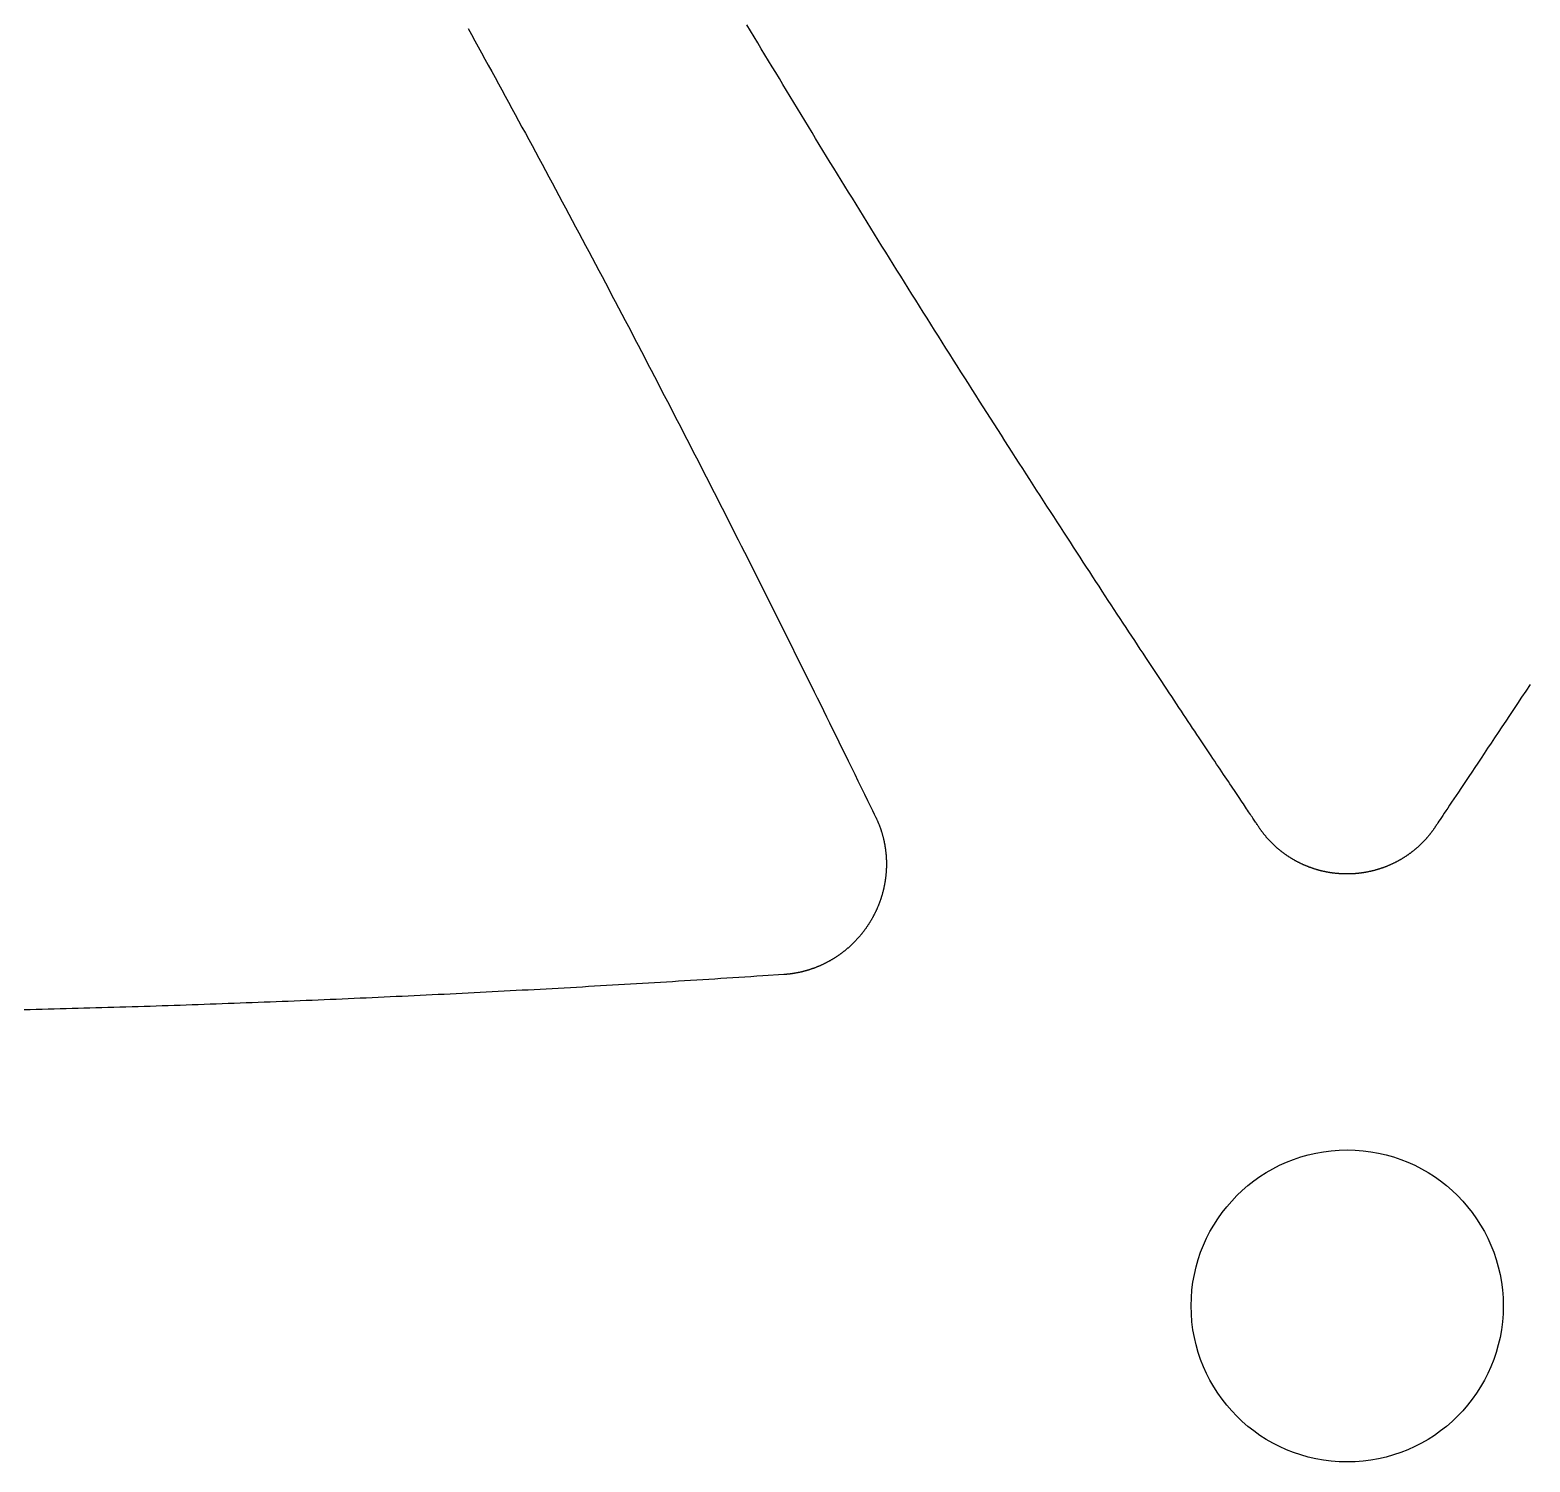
# Model space of a CAD drawing. Extents: x -3 to 136, y 0 to 121.
# Drawn here: x 70.67 to 85.09, y 30.37 to 44.13 of the extents above; entities that cross this region are included whole.
import ezdxf

# ---------------------------------------------------------------- set-up
doc = ezdxf.new("R2010")
doc.units = 0
doc.layers.get('0').update_dxf_attribs({"linetype": 'CONTINUOUS'})

msp = doc.modelspace()

# ---------------------------------------------------------------- linework, layer by layer
for points in [[(74.8808, 44.1474, 0), (74.9134, 44.0885, 0), (74.9459, 44.0295, 0), (74.9784, 43.9704, 0), (75.0109, 43.9114, 0), (75.0434, 43.8523, 0), (75.0759, 43.7931, 0), (75.1083, 43.7339, 0), (75.1408, 43.6747, 0), (75.1732, 43.6155, 0), (75.2056, 43.5562, 0), (75.238, 43.4969, 0), (75.2704, 43.4375, 0), (75.3027, 43.3781, 0), (75.3351, 43.3186, 0), (75.3674, 43.2591, 0), (75.3997, 43.1996, 0), (75.432, 43.1401, 0), (75.4643, 43.0804, 0), (75.4966, 43.0208, 0), (75.5289, 42.9611, 0), (75.5611, 42.9014, 0), (75.5934, 42.8416, 0), (75.6256, 42.7818, 0), (75.6578, 42.7219, 0), (75.69, 42.662, 0), (75.7222, 42.602, 0), (75.7544, 42.542, 0), (75.7866, 42.482, 0), (75.8187, 42.4219, 0), (75.8509, 42.3619, 0), (75.8829, 42.3018, 0), (75.915, 42.2418, 0), (75.947, 42.1817, 0), (75.9789, 42.1217, 0), (76.0108, 42.0616, 0), (76.0427, 42.0016, 0), (76.0746, 41.9416, 0), (76.1064, 41.8816, 0), (76.1382, 41.8215, 0), (76.1699, 41.7615, 0), (76.2016, 41.7015, 0), (76.2333, 41.6415, 0), (76.2649, 41.5815, 0), (76.2965, 41.5214, 0), (76.3281, 41.4614, 0), (76.3597, 41.4014, 0), (76.3912, 41.3413, 0), (76.4226, 41.2813, 0), (76.4541, 41.2213, 0), (76.4855, 41.1612, 0), (76.5169, 41.1012, 0), (76.5483, 41.0411, 0), (76.5796, 40.9811, 0), (76.6109, 40.921, 0), (76.6421, 40.8609, 0), (76.6734, 40.8008, 0), (76.7046, 40.7407, 0), (76.7358, 40.6806, 0), (76.767, 40.6205, 0), (76.7981, 40.5603, 0), (76.8292, 40.5002, 0), (76.8603, 40.44, 0), (76.8913, 40.3798, 0), (76.9224, 40.3196, 0), (76.9534, 40.2594, 0), (76.9844, 40.1992, 0), (77.0153, 40.139, 0), (77.0463, 40.0787, 0), (77.0772, 40.0184, 0), (77.1081, 39.9581, 0), (77.139, 39.8978, 0), (77.1698, 39.8375, 0), (77.2007, 39.7771, 0), (77.2315, 39.7168, 0), (77.2623, 39.6564, 0), (77.293, 39.5959, 0), (77.3238, 39.5355, 0), (77.3545, 39.475, 0), (77.3853, 39.4145, 0), (77.416, 39.354, 0), (77.4466, 39.2935, 0), (77.4773, 39.2329, 0), (77.508, 39.1723, 0), (77.5386, 39.1117, 0), (77.5692, 39.051, 0), (77.5998, 38.9903, 0), (77.6304, 38.9296, 0), (77.661, 38.8689, 0), (77.6916, 38.8081, 0), (77.7221, 38.7473, 0), (77.7527, 38.6864, 0), (77.7832, 38.6256, 0), (77.8137, 38.5647, 0), (77.8442, 38.5037, 0), (77.8747, 38.4427, 0), (77.9052, 38.3817, 0), (77.9356, 38.3207, 0), (77.9661, 38.2596, 0), (77.9966, 38.1984, 0), (78.027, 38.1373, 0), (78.0574, 38.0761, 0), (78.0879, 38.0148, 0), (78.1183, 37.9536, 0), (78.1485, 37.8927, 0), (78.1785, 37.8321, 0), (78.2084, 37.7717, 0), (78.2381, 37.7116, 0), (78.2678, 37.6516, 0), (78.2974, 37.5917, 0), (78.327, 37.5317, 0), (78.3566, 37.4717, 0), (78.3862, 37.4115, 0), (78.4159, 37.3511, 0), (78.4458, 37.2904, 0), (78.4757, 37.2294, 0), (78.5059, 37.1679, 0), (78.5363, 37.1059, 0), (78.567, 37.0434, 0), (78.5979, 36.9802, 0), (78.6291, 36.9163, 0), (78.6607, 36.8517, 0), (78.6927, 36.7863, 0), (78.7221, 36.7261, 0), (78.7473, 36.6744, 0), (78.7685, 36.631, 0), (78.7855, 36.596, 0), (78.7986, 36.5693, 0)], [(82.4766, 36.4797, 0), (82.4734, 36.4848, 0), (82.4697, 36.4904, 0), (82.4656, 36.4967, 0), (82.4611, 36.5035, 0), (82.4561, 36.511, 0), (82.4508, 36.5191, 0), (82.445, 36.5278, 0), (82.4389, 36.537, 0), (82.4323, 36.5469, 0), (82.4253, 36.5574, 0), (82.418, 36.5684, 0), (82.4102, 36.58, 0), (82.402, 36.5923, 0), (82.3935, 36.605, 0), (82.3845, 36.6184, 0), (82.3752, 36.6323, 0), (82.3655, 36.6468, 0), (82.3554, 36.6619, 0), (82.3449, 36.6775, 0), (82.3341, 36.6937, 0), (82.3229, 36.7105, 0), (82.3113, 36.7278, 0), (82.2993, 36.7456, 0), (82.287, 36.764, 0), (82.2743, 36.7829, 0), (82.2613, 36.8024, 0), (82.2479, 36.8224, 0), (82.2341, 36.8429, 0), (82.22, 36.8639, 0), (82.2056, 36.8855, 0), (82.1908, 36.9076, 0), (82.1756, 36.9302, 0), (82.1601, 36.9534, 0), (82.1443, 36.977, 0), (82.1281, 37.0012, 0), (82.1116, 37.0259, 0), (82.0948, 37.051, 0), (82.0776, 37.0767, 0), (82.0601, 37.1028, 0), (82.0423, 37.1295, 0), (82.0242, 37.1566, 0), (82.0057, 37.1843, 0), (81.9869, 37.2124, 0), (81.9678, 37.241, 0), (81.9484, 37.27, 0), (81.9287, 37.2996, 0), (81.9087, 37.3296, 0), (81.8884, 37.36, 0), (81.8678, 37.391, 0), (81.8469, 37.4224, 0), (81.8257, 37.4542, 0), (81.8042, 37.4865, 0), (81.7824, 37.5193, 0), (81.7603, 37.5524, 0), (81.738, 37.5861, 0), (81.7153, 37.6202, 0), (81.6924, 37.6547, 0), (81.6692, 37.6896, 0), (81.6457, 37.725, 0), (81.622, 37.7608, 0), (81.5979, 37.797, 0), (81.5737, 37.8337, 0), (81.5491, 37.8708, 0), (81.5243, 37.9082, 0), (81.4992, 37.9461, 0), (81.4739, 37.9844, 0), (81.4483, 38.0231, 0), (81.4225, 38.0622, 0), (81.3964, 38.1017, 0), (81.3701, 38.1416, 0), (81.3435, 38.1819, 0), (81.3167, 38.2226, 0), (81.2897, 38.2636, 0), (81.2624, 38.305, 0), (81.2349, 38.3469, 0), (81.2071, 38.389, 0), (81.1791, 38.4316, 0), (81.1509, 38.4745, 0), (81.1225, 38.5178, 0), (81.0939, 38.5615, 0), (81.065, 38.6055, 0), (81.0359, 38.6498, 0), (81.0067, 38.6945, 0), (80.9772, 38.7396, 0), (80.9475, 38.785, 0), (80.9176, 38.8307, 0), (80.8874, 38.8768, 0), (80.8571, 38.9232, 0), (80.8266, 38.97, 0), (80.7959, 39.0171, 0), (80.765, 39.0645, 0), (80.734, 39.1122, 0), (80.7027, 39.1602, 0), (80.6712, 39.2086, 0), (80.6396, 39.2573, 0), (80.6078, 39.3062, 0), (80.5758, 39.3555, 0), (80.5437, 39.4051, 0), (80.5113, 39.455, 0), (80.4788, 39.5052, 0), (80.4462, 39.5556, 0), (80.4134, 39.6064, 0), (80.3804, 39.6574, 0), (80.3472, 39.7088, 0), (80.3139, 39.7604, 0), (80.2805, 39.8123, 0), (80.2469, 39.8644, 0), (80.2131, 39.9168, 0), (80.1792, 39.9695, 0), (80.1452, 40.0225, 0), (80.111, 40.0757, 0), (80.0767, 40.1292, 0), (80.0423, 40.1829, 0), (80.0077, 40.2369, 0), (79.973, 40.2911, 0), (79.9382, 40.3455, 0), (79.9032, 40.4002, 0), (79.8681, 40.4552, 0), (79.8329, 40.5103, 0), (79.7976, 40.5657, 0), (79.7622, 40.6213, 0), (79.7266, 40.6772, 0), (79.691, 40.7333, 0), (79.6553, 40.7895, 0), (79.6194, 40.846, 0), (79.5834, 40.9028, 0), (79.5474, 40.9597, 0), (79.5112, 41.0168, 0), (79.475, 41.0741, 0), (79.4387, 41.1316, 0), (79.4023, 41.1893, 0), (79.3658, 41.2471, 0), (79.3294, 41.3049, 0), (79.2931, 41.3626, 0), (79.2568, 41.4204, 0), (79.2206, 41.4781, 0), (79.1843, 41.5358, 0), (79.1482, 41.5935, 0), (79.1121, 41.6512, 0), (79.076, 41.7088, 0), (79.04, 41.7665, 0), (79.004, 41.8241, 0), (78.968, 41.8817, 0), (78.9321, 41.9394, 0), (78.8963, 41.997, 0), (78.8604, 42.0546, 0), (78.8247, 42.1122, 0), (78.7889, 42.1697, 0), (78.7532, 42.2273, 0), (78.7176, 42.2849, 0), (78.682, 42.3424, 0), (78.6464, 42.4, 0), (78.6109, 42.4575, 0), (78.5754, 42.515, 0), (78.5399, 42.5726, 0), (78.5045, 42.6301, 0), (78.4691, 42.6876, 0), (78.4338, 42.7451, 0), (78.3985, 42.8026, 0), (78.3633, 42.8601, 0), (78.328, 42.9176, 0), (78.2929, 42.9751, 0), (78.2577, 43.0326, 0), (78.2226, 43.09, 0), (78.1876, 43.1475, 0), (78.1525, 43.205, 0), (78.1176, 43.2625, 0), (78.0826, 43.3199, 0), (78.0477, 43.3774, 0), (78.0128, 43.4349, 0), (77.978, 43.4924, 0), (77.9432, 43.5498, 0), (77.9084, 43.6073, 0), (77.8737, 43.6648, 0), (77.839, 43.7223, 0), (77.8043, 43.7797, 0), (77.7697, 43.8372, 0), (77.7351, 43.8947, 0), (77.7005, 43.9522, 0), (77.666, 44.0097, 0), (77.6315, 44.0672, 0), (77.5971, 44.1247, 0), (77.5626, 44.1822, 0)], [(85.0899, 37.8396, 0), (85.0493, 37.7784, 0), (85.0094, 37.7182, 0), (84.9701, 37.6591, 0), (84.9315, 37.601, 0), (84.8937, 37.5441, 0), (84.8566, 37.4883, 0), (84.8202, 37.4337, 0), (84.7846, 37.3803, 0), (84.7498, 37.328, 0), (84.7158, 37.2771, 0), (84.6826, 37.2274, 0), (84.6503, 37.179, 0), (84.6189, 37.1319, 0), (84.5883, 37.0862, 0), (84.5587, 37.0419, 0), (84.53, 36.999, 0), (84.5023, 36.9575, 0), (84.4755, 36.9175, 0), (84.4497, 36.879, 0), (84.425, 36.842, 0), (84.4013, 36.8065, 0), (84.3786, 36.7727, 0), (84.357, 36.7404, 0), (84.3365, 36.7098, 0), (84.3172, 36.6808, 0), (84.2989, 36.6536, 0), (84.2818, 36.628, 0), (84.2659, 36.6042, 0), (84.2512, 36.5821, 0), (84.2377, 36.5619, 0), (84.2255, 36.5435, 0), (84.2145, 36.5269, 0), (84.2048, 36.5122, 0), (84.1963, 36.4995, 0), (84.1892, 36.4886, 0), (84.1835, 36.4797, 0)], [(78.7986, 36.5693, 0), (78.8007, 36.5651, 0), (78.8027, 36.5609, 0), (78.8046, 36.5568, 0), (78.8066, 36.5526, 0), (78.8086, 36.5484, 0), (78.8105, 36.5442, 0), (78.8124, 36.54, 0), (78.8143, 36.5358, 0), (78.8161, 36.5315, 0), (78.818, 36.5273, 0), (78.8198, 36.5231, 0), (78.8216, 36.5188, 0), (78.8234, 36.5145, 0), (78.8252, 36.5103, 0), (78.8269, 36.506, 0), (78.8287, 36.5017, 0), (78.8304, 36.4974, 0), (78.8321, 36.4931, 0), (78.8338, 36.4888, 0), (78.8354, 36.4845, 0), (78.837, 36.4802, 0), (78.8387, 36.4759, 0), (78.8403, 36.4715, 0), (78.8418, 36.4672, 0), (78.8434, 36.4628, 0), (78.8449, 36.4585, 0), (78.8464, 36.4541, 0), (78.8479, 36.4497, 0), (78.8494, 36.4454, 0), (78.8509, 36.441, 0), (78.8523, 36.4366, 0), (78.8537, 36.4322, 0), (78.8551, 36.4278, 0), (78.8565, 36.4234, 0), (78.8579, 36.4189, 0), (78.8592, 36.4145, 0), (78.8605, 36.4101, 0), (78.8618, 36.4057, 0), (78.8631, 36.4012, 0), (78.8644, 36.3968, 0), (78.8656, 36.3923, 0), (78.8668, 36.3879, 0), (78.868, 36.3834, 0), (78.8692, 36.3789, 0), (78.8704, 36.3744, 0), (78.8715, 36.37, 0), (78.8726, 36.3655, 0), (78.8737, 36.361, 0), (78.8748, 36.3565, 0), (78.8759, 36.352, 0), (78.8769, 36.3475, 0), (78.8779, 36.343, 0), (78.8789, 36.3385, 0), (78.8799, 36.3339, 0), (78.8808, 36.3294, 0), (78.8818, 36.3249, 0), (78.8827, 36.3204, 0), (78.8836, 36.3158, 0), (78.8845, 36.3113, 0), (78.8853, 36.3067, 0), (78.8862, 36.3022, 0), (78.887, 36.2976, 0), (78.8878, 36.2931, 0), (78.8886, 36.2885, 0), (78.8893, 36.284, 0), (78.89, 36.2794, 0), (78.8908, 36.2749, 0), (78.8915, 36.2703, 0), (78.8921, 36.2657, 0), (78.8928, 36.2611, 0), (78.8934, 36.2566, 0), (78.894, 36.252, 0), (78.8946, 36.2474, 0), (78.8952, 36.2428, 0), (78.8957, 36.2382, 0), (78.8963, 36.2336, 0), (78.8968, 36.229, 0), (78.8973, 36.2245, 0), (78.8978, 36.2199, 0), (78.8982, 36.2153, 0), (78.8986, 36.2107, 0), (78.899, 36.206, 0), (78.8994, 36.2014, 0), (78.8998, 36.1968, 0), (78.9002, 36.1922, 0), (78.9005, 36.1876, 0), (78.9008, 36.183, 0), (78.9011, 36.1784, 0), (78.9014, 36.1738, 0), (78.9016, 36.1691, 0), (78.9018, 36.1645, 0), (78.902, 36.1599, 0), (78.9022, 36.1553, 0), (78.9024, 36.1507, 0), (78.9025, 36.146, 0), (78.9027, 36.1414, 0), (78.9028, 36.1368, 0), (78.9028, 36.1322, 0), (78.9029, 36.1276, 0), (78.903, 36.1229, 0), (78.903, 36.1183, 0), (78.903, 36.1137, 0), (78.903, 36.1091, 0), (78.9029, 36.1045, 0), (78.9029, 36.0999, 0), (78.9028, 36.0952, 0), (78.9027, 36.0906, 0), (78.9026, 36.086, 0), (78.9024, 36.0814, 0), (78.9023, 36.0768, 0), (78.9021, 36.0722, 0), (78.9019, 36.0676, 0), (78.9017, 36.063, 0), (78.9015, 36.0584, 0), (78.9012, 36.0538, 0), (78.9009, 36.0492, 0), (78.9006, 36.0446, 0), (78.9003, 36.04, 0), (78.9, 36.0354, 0), (78.8996, 36.0308, 0), (78.8992, 36.0262, 0), (78.8988, 36.0216, 0), (78.8984, 36.017, 0), (78.898, 36.0124, 0), (78.8975, 36.0078, 0), (78.897, 36.0032, 0), (78.8965, 35.9987, 0), (78.896, 35.9941, 0), (78.8955, 35.9895, 0), (78.8949, 35.9849, 0), (78.8944, 35.9804, 0), (78.8938, 35.9758, 0), (78.8931, 35.9712, 0), (78.8925, 35.9667, 0), (78.8918, 35.9621, 0), (78.8912, 35.9575, 0), (78.8905, 35.953, 0), (78.8898, 35.9484, 0), (78.889, 35.9439, 0), (78.8883, 35.9393, 0), (78.8875, 35.9348, 0), (78.8867, 35.9303, 0), (78.8859, 35.9257, 0), (78.8851, 35.9212, 0), (78.8842, 35.9167, 0), (78.8833, 35.9121, 0), (78.8824, 35.9076, 0), (78.8815, 35.9031, 0), (78.8806, 35.8986, 0), (78.8796, 35.8941, 0), (78.8787, 35.8896, 0), (78.8777, 35.8851, 0), (78.8767, 35.8806, 0), (78.8756, 35.8761, 0), (78.8746, 35.8716, 0), (78.8735, 35.8671, 0), (78.8724, 35.8626, 0), (78.8713, 35.8581, 0), (78.8702, 35.8536, 0), (78.869, 35.8492, 0), (78.8679, 35.8447, 0), (78.8667, 35.8403, 0), (78.8655, 35.8358, 0), (78.8643, 35.8313, 0), (78.863, 35.8269, 0), (78.8618, 35.8225, 0), (78.8605, 35.818, 0), (78.8592, 35.8136, 0), (78.8579, 35.8092, 0), (78.8565, 35.8047, 0), (78.8552, 35.8003, 0), (78.8538, 35.7959, 0), (78.8524, 35.7915, 0), (78.851, 35.7871, 0), (78.8495, 35.7827, 0), (78.8481, 35.7783, 0), (78.8466, 35.7739, 0), (78.8451, 35.7696, 0), (78.8436, 35.7652, 0), (78.8421, 35.7608, 0), (78.8405, 35.7565, 0), (78.8389, 35.7521, 0), (78.8374, 35.7478, 0), (78.8357, 35.7434, 0), (78.8341, 35.7391, 0), (78.8325, 35.7348, 0), (78.8308, 35.7305, 0), (78.8291, 35.7262, 0), (78.8274, 35.7219, 0), (78.8257, 35.7176, 0), (78.824, 35.7133, 0), (78.8222, 35.709, 0), (78.8205, 35.7048, 0), (78.8187, 35.7005, 0), (78.8169, 35.6962, 0), (78.815, 35.692, 0), (78.8132, 35.6878, 0), (78.8113, 35.6835, 0), (78.8094, 35.6793, 0), (78.8076, 35.6751, 0), (78.8056, 35.6709, 0), (78.8037, 35.6667, 0), (78.8018, 35.6626, 0), (78.7998, 35.6584, 0), (78.7978, 35.6542, 0), (78.7958, 35.6501, 0), (78.7938, 35.6459, 0), (78.7917, 35.6418, 0), (78.7897, 35.6377, 0), (78.7876, 35.6335, 0), (78.7855, 35.6294, 0), (78.7834, 35.6253, 0), (78.7813, 35.6212, 0), (78.7791, 35.6172, 0), (78.777, 35.6131, 0), (78.7748, 35.609, 0), (78.7726, 35.605, 0), (78.7704, 35.6009, 0), (78.7681, 35.5969, 0), (78.7659, 35.5929, 0), (78.7636, 35.5888, 0), (78.7613, 35.5848, 0), (78.759, 35.5808, 0), (78.7567, 35.5769, 0), (78.7544, 35.5729, 0), (78.752, 35.5689, 0), (78.7497, 35.565, 0), (78.7473, 35.561, 0), (78.7449, 35.5571, 0), (78.7425, 35.5532, 0), (78.74, 35.5493, 0), (78.7376, 35.5454, 0), (78.7351, 35.5415, 0), (78.7326, 35.5376, 0), (78.7301, 35.5337, 0), (78.7276, 35.5298, 0), (78.7251, 35.526, 0), (78.7225, 35.5222, 0), (78.7199, 35.5183, 0), (78.7173, 35.5145, 0), (78.7147, 35.5107, 0), (78.7121, 35.5069, 0), (78.7095, 35.5031, 0), (78.7068, 35.4994, 0), (78.7042, 35.4956, 0), (78.7015, 35.4918, 0), (78.6988, 35.4881, 0), (78.6961, 35.4844, 0), (78.6933, 35.4807, 0), (78.6906, 35.4769, 0), (78.6878, 35.4733, 0), (78.685, 35.4696, 0), (78.6822, 35.4659, 0), (78.6794, 35.4622, 0), (78.6766, 35.4586, 0), (78.6737, 35.455, 0), (78.6709, 35.4513, 0), (78.668, 35.4477, 0), (78.6651, 35.4441, 0), (78.6622, 35.4405, 0), (78.6593, 35.437, 0), (78.6563, 35.4334, 0), (78.6534, 35.4298, 0), (78.6504, 35.4263, 0), (78.6474, 35.4228, 0), (78.6444, 35.4193, 0), (78.6414, 35.4158, 0), (78.6384, 35.4123, 0), (78.6353, 35.4088, 0), (78.6322, 35.4053, 0), (78.6292, 35.4019, 0), (78.6261, 35.3984, 0), (78.6229, 35.395, 0), (78.6198, 35.3916, 0), (78.6167, 35.3882, 0), (78.6135, 35.3848, 0), (78.6104, 35.3815, 0), (78.6072, 35.3781, 0), (78.604, 35.3748, 0), (78.6008, 35.3714, 0), (78.5975, 35.3681, 0), (78.5943, 35.3648, 0), (78.5911, 35.3615, 0), (78.5878, 35.3583, 0), (78.5845, 35.355, 0), (78.5812, 35.3518, 0), (78.5779, 35.3486, 0), (78.5746, 35.3454, 0), (78.5713, 35.3422, 0), (78.5679, 35.339, 0), (78.5646, 35.3358, 0), (78.5612, 35.3327, 0), (78.5578, 35.3295, 0), (78.5544, 35.3264, 0), (78.551, 35.3233, 0), (78.5476, 35.3202, 0), (78.5441, 35.3171, 0), (78.5407, 35.3141, 0), (78.5372, 35.311, 0), (78.5337, 35.308, 0), (78.5303, 35.305, 0), (78.5268, 35.302, 0), (78.5232, 35.299, 0), (78.5197, 35.296, 0), (78.5162, 35.2931, 0), (78.5126, 35.2902, 0), (78.5091, 35.2872, 0), (78.5055, 35.2843, 0), (78.5019, 35.2814, 0), (78.4983, 35.2786, 0), (78.4947, 35.2757, 0), (78.491, 35.2729, 0), (78.4874, 35.27, 0), (78.4838, 35.2672, 0), (78.4801, 35.2644, 0), (78.4764, 35.2616, 0), (78.4727, 35.2589, 0), (78.469, 35.2561, 0), (78.4653, 35.2534, 0), (78.4616, 35.2507, 0), (78.4579, 35.248, 0), (78.4541, 35.2453, 0), (78.4504, 35.2426, 0), (78.4466, 35.24, 0), (78.4428, 35.2373, 0), (78.439, 35.2347, 0), (78.4352, 35.2321, 0), (78.4314, 35.2295, 0), (78.4276, 35.227, 0), (78.4237, 35.2244, 0), (78.4199, 35.2219, 0), (78.416, 35.2194, 0), (78.4121, 35.2169, 0), (78.4083, 35.2144, 0), (78.4044, 35.2119, 0), (78.4005, 35.2094, 0), (78.3965, 35.207, 0), (78.3926, 35.2046, 0), (78.3887, 35.2022, 0), (78.3847, 35.1998, 0), (78.3808, 35.1974, 0), (78.3768, 35.1951, 0), (78.3728, 35.1928, 0), (78.3688, 35.1904, 0), (78.3648, 35.1881, 0), (78.3608, 35.1859, 0), (78.3568, 35.1836, 0), (78.3528, 35.1813, 0), (78.3487, 35.1791, 0), (78.3447, 35.1769, 0), (78.3406, 35.1747, 0), (78.3365, 35.1725, 0), (78.3324, 35.1704, 0), (78.3284, 35.1682, 0), (78.3243, 35.1661, 0), (78.3201, 35.164, 0), (78.316, 35.1619, 0), (78.3119, 35.1598, 0), (78.3077, 35.1578, 0), (78.3036, 35.1557, 0), (78.2994, 35.1537, 0), (78.2953, 35.1517, 0), (78.2911, 35.1497, 0), (78.2869, 35.1478, 0), (78.2827, 35.1458, 0), (78.2785, 35.1439, 0), (78.2743, 35.142, 0), (78.2701, 35.1401, 0), (78.2658, 35.1382, 0), (78.2616, 35.1364, 0), (78.2574, 35.1346, 0), (78.2531, 35.1328, 0), (78.2489, 35.131, 0), (78.2446, 35.1292, 0), (78.2403, 35.1274, 0), (78.2361, 35.1257, 0), (78.2318, 35.124, 0), (78.2275, 35.1223, 0), (78.2232, 35.1206, 0), (78.2189, 35.1189, 0), (78.2146, 35.1173, 0), (78.2102, 35.1157, 0), (78.2059, 35.1141, 0), (78.2016, 35.1125, 0), (78.1973, 35.1109, 0), (78.1929, 35.1094, 0), (78.1886, 35.1079, 0), (78.1842, 35.1064, 0), (78.1798, 35.1049, 0), (78.1755, 35.1034, 0), (78.1711, 35.102, 0), (78.1667, 35.1005, 0), (78.1623, 35.0991, 0), (78.1579, 35.0978, 0), (78.1535, 35.0964, 0), (78.1491, 35.095, 0), (78.1447, 35.0937, 0), (78.1403, 35.0924, 0), (78.1359, 35.0911, 0), (78.1315, 35.0898, 0), (78.127, 35.0886, 0), (78.1226, 35.0874, 0), (78.1181, 35.0861, 0), (78.1137, 35.085, 0), (78.1092, 35.0838, 0), (78.1048, 35.0826, 0), (78.1003, 35.0815, 0), (78.0959, 35.0804, 0), (78.0914, 35.0793, 0), (78.0869, 35.0782, 0), (78.0824, 35.0772, 0), (78.0779, 35.0761, 0), (78.0734, 35.0751, 0), (78.0689, 35.0741, 0), (78.0644, 35.0732, 0), (78.0599, 35.0722, 0), (78.0554, 35.0713, 0), (78.0509, 35.0704, 0), (78.0464, 35.0695, 0), (78.0419, 35.0686, 0), (78.0373, 35.0678, 0), (78.0328, 35.0669, 0), (78.0283, 35.0661, 0), (78.0237, 35.0653, 0), (78.0192, 35.0646, 0), (78.0146, 35.0638, 0), (78.0101, 35.0631, 0), (78.0055, 35.0624, 0), (78.001, 35.0617, 0), (77.9964, 35.061, 0), (77.9918, 35.0604, 0), (77.9873, 35.0598, 0), (77.9827, 35.0591, 0), (77.9781, 35.0586, 0), (77.9735, 35.058, 0), (77.969, 35.0575, 0), (77.9644, 35.0569, 0), (77.9598, 35.0564, 0), (77.9552, 35.0559, 0), (77.9506, 35.0555, 0), (77.946, 35.055, 0), (77.9414, 35.0546, 0), (77.9368, 35.0542, 0), (77.9322, 35.0538, 0), (77.9276, 35.0535, 0), (77.923, 35.0532, 0), (77.9184, 35.0528, 0)], [(84.1835, 36.4797, 0), (84.181, 36.4759, 0), (84.1785, 36.4721, 0), (84.176, 36.4684, 0), (84.1735, 36.4646, 0), (84.171, 36.4608, 0), (84.1684, 36.4571, 0), (84.1658, 36.4534, 0), (84.1632, 36.4497, 0), (84.1606, 36.446, 0), (84.158, 36.4423, 0), (84.1554, 36.4386, 0), (84.1527, 36.4349, 0), (84.1501, 36.4313, 0), (84.1474, 36.4276, 0), (84.1447, 36.424, 0), (84.1419, 36.4204, 0), (84.1392, 36.4168, 0), (84.1364, 36.4132, 0), (84.1337, 36.4096, 0), (84.1309, 36.406, 0), (84.1281, 36.4025, 0), (84.1253, 36.3989, 0), (84.1224, 36.3954, 0), (84.1196, 36.3919, 0), (84.1167, 36.3884, 0), (84.1138, 36.3849, 0), (84.1109, 36.3814, 0), (84.108, 36.3779, 0), (84.1051, 36.3745, 0), (84.1021, 36.3711, 0), (84.0992, 36.3676, 0), (84.0962, 36.3642, 0), (84.0932, 36.3608, 0), (84.0902, 36.3574, 0), (84.0872, 36.3541, 0), (84.0841, 36.3507, 0), (84.0811, 36.3474, 0), (84.078, 36.344, 0), (84.0749, 36.3407, 0), (84.0718, 36.3374, 0), (84.0687, 36.3341, 0), (84.0656, 36.3309, 0), (84.0624, 36.3276, 0), (84.0593, 36.3244, 0), (84.0561, 36.3211, 0), (84.0529, 36.3179, 0), (84.0497, 36.3147, 0), (84.0465, 36.3115, 0), (84.0432, 36.3084, 0), (84.04, 36.3052, 0), (84.0367, 36.302, 0), (84.0334, 36.2989, 0), (84.0301, 36.2958, 0), (84.0268, 36.2927, 0), (84.0235, 36.2896, 0), (84.0202, 36.2866, 0), (84.0168, 36.2835, 0), (84.0135, 36.2805, 0), (84.0101, 36.2774, 0), (84.0067, 36.2744, 0), (84.0033, 36.2714, 0), (83.9999, 36.2685, 0), (83.9965, 36.2655, 0), (83.993, 36.2626, 0), (83.9896, 36.2596, 0), (83.9861, 36.2567, 0), (83.9826, 36.2538, 0), (83.9791, 36.2509, 0), (83.9756, 36.2481, 0), (83.9721, 36.2452, 0), (83.9686, 36.2424, 0), (83.965, 36.2396, 0), (83.9615, 36.2368, 0), (83.9579, 36.234, 0), (83.9543, 36.2312, 0), (83.9507, 36.2285, 0), (83.9471, 36.2257, 0), (83.9435, 36.223, 0), (83.9399, 36.2203, 0), (83.9363, 36.2176, 0), (83.9326, 36.2149, 0), (83.9289, 36.2123, 0), (83.9253, 36.2096, 0), (83.9216, 36.207, 0), (83.9179, 36.2044, 0), (83.9141, 36.2018, 0), (83.9104, 36.1992, 0), (83.9067, 36.1967, 0), (83.9029, 36.1941, 0), (83.8992, 36.1916, 0), (83.8954, 36.1891, 0), (83.8916, 36.1866, 0), (83.8878, 36.1841, 0), (83.884, 36.1817, 0), (83.8802, 36.1792, 0), (83.8764, 36.1768, 0), (83.8725, 36.1744, 0), (83.8687, 36.172, 0), (83.8648, 36.1696, 0), (83.8609, 36.1673, 0), (83.8571, 36.1649, 0), (83.8532, 36.1626, 0), (83.8493, 36.1603, 0), (83.8453, 36.158, 0), (83.8414, 36.1558, 0), (83.8375, 36.1535, 0), (83.8336, 36.1513, 0), (83.8296, 36.1491, 0), (83.8257, 36.1469, 0), (83.8217, 36.1447, 0), (83.8177, 36.1426, 0), (83.8137, 36.1404, 0), (83.8097, 36.1383, 0), (83.8057, 36.1362, 0), (83.8017, 36.1341, 0), (83.7977, 36.132, 0), (83.7937, 36.13, 0), (83.7896, 36.1279, 0), (83.7856, 36.1259, 0), (83.7815, 36.1239, 0), (83.7775, 36.122, 0), (83.7734, 36.12, 0), (83.7693, 36.1181, 0), (83.7652, 36.1161, 0), (83.7611, 36.1142, 0), (83.757, 36.1123, 0), (83.7529, 36.1105, 0), (83.7488, 36.1086, 0), (83.7447, 36.1068, 0), (83.7405, 36.105, 0), (83.7364, 36.1032, 0), (83.7322, 36.1014, 0), (83.7281, 36.0996, 0), (83.7239, 36.0979, 0), (83.7197, 36.0962, 0), (83.7156, 36.0945, 0), (83.7114, 36.0928, 0), (83.7072, 36.0911, 0), (83.703, 36.0895, 0), (83.6988, 36.0879, 0), (83.6945, 36.0862, 0), (83.6903, 36.0847, 0), (83.6861, 36.0831, 0), (83.6819, 36.0815, 0), (83.6776, 36.08, 0), (83.6734, 36.0785, 0), (83.6691, 36.077, 0), (83.6648, 36.0755, 0), (83.6606, 36.074, 0), (83.6563, 36.0726, 0), (83.652, 36.0712, 0), (83.6477, 36.0698, 0), (83.6434, 36.0684, 0), (83.6391, 36.067, 0), (83.6348, 36.0657, 0), (83.6305, 36.0643, 0), (83.6261, 36.063, 0), (83.6218, 36.0617, 0), (83.6175, 36.0605, 0), (83.6131, 36.0592, 0), (83.6088, 36.058, 0), (83.6044, 36.0568, 0), (83.6001, 36.0556, 0), (83.5957, 36.0544, 0), (83.5913, 36.0532, 0), (83.587, 36.0521, 0), (83.5826, 36.051, 0), (83.5782, 36.0499, 0), (83.5738, 36.0488, 0), (83.5694, 36.0477, 0), (83.565, 36.0467, 0), (83.5606, 36.0457, 0), (83.5562, 36.0447, 0), (83.5518, 36.0437, 0), (83.5473, 36.0427, 0), (83.5429, 36.0418, 0), (83.5385, 36.0408, 0), (83.5341, 36.0399, 0), (83.5296, 36.039, 0), (83.5252, 36.0382, 0), (83.5207, 36.0373, 0), (83.5163, 36.0365, 0), (83.5118, 36.0357, 0), (83.5073, 36.0349, 0), (83.5029, 36.0341, 0), (83.4984, 36.0334, 0), (83.4939, 36.0326, 0), (83.4894, 36.0319, 0), (83.485, 36.0312, 0), (83.4805, 36.0306, 0), (83.476, 36.0299, 0), (83.4715, 36.0293, 0), (83.467, 36.0287, 0), (83.4625, 36.0281, 0), (83.458, 36.0275, 0), (83.4535, 36.027, 0), (83.4491, 36.0264, 0), (83.4446, 36.0259, 0), (83.4401, 36.0254, 0), (83.4356, 36.0249, 0), (83.4311, 36.0245, 0), (83.4266, 36.0241, 0), (83.422, 36.0236, 0), (83.4175, 36.0232, 0), (83.413, 36.0229, 0), (83.4085, 36.0225, 0), (83.404, 36.0222, 0), (83.3995, 36.0219, 0), (83.395, 36.0216, 0), (83.3905, 36.0213, 0), (83.386, 36.021, 0), (83.3815, 36.0208, 0), (83.3769, 36.0206, 0), (83.3724, 36.0204, 0), (83.3679, 36.0202, 0), (83.3634, 36.0201, 0), (83.3589, 36.0199, 0), (83.3544, 36.0198, 0), (83.3499, 36.0197, 0), (83.3453, 36.0196, 0), (83.3408, 36.0196, 0), (83.3363, 36.0195, 0), (83.3318, 36.0195, 0), (83.3273, 36.0195, 0), (83.3228, 36.0196, 0), (83.3182, 36.0196, 0), (83.3137, 36.0197, 0), (83.3092, 36.0197, 0), (83.3047, 36.0198, 0), (83.3002, 36.02, 0), (83.2957, 36.0201, 0), (83.2912, 36.0203, 0), (83.2866, 36.0204, 0), (83.2821, 36.0206, 0), (83.2776, 36.0209, 0), (83.2731, 36.0211, 0), (83.2686, 36.0214, 0), (83.2641, 36.0216, 0), (83.2596, 36.0219, 0), (83.2551, 36.0223, 0), (83.2506, 36.0226, 0), (83.2461, 36.023, 0), (83.2416, 36.0233, 0), (83.2371, 36.0237, 0), (83.2326, 36.0241, 0), (83.2281, 36.0246, 0), (83.2236, 36.025, 0), (83.2191, 36.0255, 0), (83.2146, 36.026, 0), (83.2101, 36.0265, 0), (83.2056, 36.0271, 0), (83.2011, 36.0276, 0), (83.1966, 36.0282, 0), (83.1922, 36.0288, 0), (83.1877, 36.0294, 0), (83.1832, 36.03, 0), (83.1787, 36.0307, 0), (83.1743, 36.0314, 0), (83.1698, 36.0321, 0), (83.1653, 36.0328, 0), (83.1609, 36.0335, 0), (83.1564, 36.0343, 0), (83.1519, 36.035, 0), (83.1475, 36.0358, 0), (83.143, 36.0366, 0), (83.1386, 36.0375, 0), (83.1341, 36.0383, 0), (83.1297, 36.0392, 0), (83.1252, 36.0401, 0), (83.1208, 36.041, 0), (83.1164, 36.0419, 0), (83.1119, 36.0429, 0), (83.1075, 36.0439, 0), (83.1031, 36.0448, 0), (83.0987, 36.0459, 0), (83.0942, 36.0469, 0), (83.0898, 36.0479, 0), (83.0854, 36.049, 0), (83.081, 36.0501, 0), (83.0766, 36.0512, 0), (83.0722, 36.0523, 0), (83.0679, 36.0535, 0), (83.0635, 36.0546, 0), (83.0591, 36.0558, 0), (83.0548, 36.057, 0), (83.0504, 36.0582, 0), (83.046, 36.0595, 0), (83.0417, 36.0607, 0), (83.0374, 36.062, 0), (83.033, 36.0633, 0), (83.0287, 36.0646, 0), (83.0244, 36.066, 0), (83.0201, 36.0673, 0), (83.0157, 36.0687, 0), (83.0114, 36.0701, 0), (83.0072, 36.0715, 0), (83.0029, 36.0729, 0), (82.9986, 36.0744, 0), (82.9943, 36.0758, 0), (82.99, 36.0773, 0), (82.9858, 36.0788, 0), (82.9815, 36.0803, 0), (82.9773, 36.0819, 0), (82.973, 36.0834, 0), (82.9688, 36.085, 0), (82.9646, 36.0866, 0), (82.9604, 36.0882, 0), (82.9562, 36.0899, 0), (82.9519, 36.0915, 0), (82.9478, 36.0932, 0), (82.9436, 36.0949, 0), (82.9394, 36.0966, 0), (82.9352, 36.0983, 0), (82.931, 36.1, 0), (82.9269, 36.1018, 0), (82.9227, 36.1036, 0), (82.9186, 36.1054, 0), (82.9145, 36.1072, 0), (82.9103, 36.109, 0), (82.9062, 36.1109, 0), (82.9021, 36.1128, 0), (82.898, 36.1147, 0), (82.8939, 36.1166, 0), (82.8898, 36.1185, 0), (82.8858, 36.1204, 0), (82.8817, 36.1224, 0), (82.8776, 36.1244, 0), (82.8736, 36.1264, 0), (82.8696, 36.1284, 0), (82.8655, 36.1304, 0), (82.8615, 36.1325, 0), (82.8575, 36.1346, 0), (82.8535, 36.1366, 0), (82.8495, 36.1388, 0), (82.8455, 36.1409, 0), (82.8415, 36.143, 0), (82.8376, 36.1452, 0), (82.8336, 36.1474, 0), (82.8296, 36.1495, 0), (82.8257, 36.1518, 0), (82.8218, 36.154, 0), (82.8179, 36.1562, 0), (82.8139, 36.1585, 0), (82.81, 36.1608, 0), (82.8061, 36.1631, 0), (82.8023, 36.1654, 0), (82.7984, 36.1677, 0), (82.7945, 36.1701, 0), (82.7907, 36.1725, 0), (82.7868, 36.1749, 0), (82.783, 36.1773, 0), (82.7792, 36.1797, 0), (82.7754, 36.1821, 0), (82.7716, 36.1846, 0), (82.7678, 36.1871, 0), (82.764, 36.1896, 0), (82.7602, 36.1921, 0), (82.7565, 36.1946, 0), (82.7527, 36.1971, 0), (82.749, 36.1997, 0), (82.7453, 36.2023, 0), (82.7415, 36.2049, 0), (82.7378, 36.2075, 0), (82.7342, 36.2101, 0), (82.7305, 36.2128, 0), (82.7268, 36.2154, 0), (82.7232, 36.2181, 0), (82.7195, 36.2208, 0), (82.7159, 36.2235, 0), (82.7123, 36.2262, 0), (82.7087, 36.229, 0), (82.7051, 36.2317, 0), (82.7015, 36.2345, 0), (82.6979, 36.2373, 0), (82.6944, 36.2401, 0), (82.6908, 36.2429, 0), (82.6873, 36.2457, 0), (82.6838, 36.2486, 0), (82.6803, 36.2515, 0), (82.6768, 36.2543, 0), (82.6734, 36.2572, 0), (82.6699, 36.2601, 0), (82.6665, 36.2631, 0), (82.663, 36.266, 0), (82.6596, 36.269, 0), (82.6562, 36.2719, 0), (82.6528, 36.2749, 0), (82.6494, 36.2779, 0), (82.6461, 36.2809, 0), (82.6427, 36.284, 0), (82.6394, 36.287, 0), (82.6361, 36.2901, 0), (82.6328, 36.2932, 0), (82.6295, 36.2962, 0), (82.6262, 36.2993, 0), (82.6229, 36.3025, 0), (82.6197, 36.3056, 0), (82.6165, 36.3087, 0), (82.6132, 36.3119, 0), (82.61, 36.3151, 0), (82.6068, 36.3183, 0), (82.6037, 36.3215, 0), (82.6005, 36.3247, 0), (82.5974, 36.3279, 0), (82.5942, 36.3312, 0), (82.5911, 36.3344, 0), (82.588, 36.3377, 0), (82.5849, 36.341, 0), (82.5818, 36.3443, 0), (82.5788, 36.3476, 0), (82.5757, 36.351, 0), (82.5727, 36.3543, 0), (82.5697, 36.3577, 0), (82.5667, 36.361, 0), (82.5637, 36.3644, 0), (82.5607, 36.3678, 0), (82.5578, 36.3712, 0), (82.5549, 36.3747, 0), (82.5519, 36.3781, 0), (82.549, 36.3816, 0), (82.5461, 36.385, 0), (82.5433, 36.3885, 0), (82.5404, 36.392, 0), (82.5376, 36.3955, 0), (82.5347, 36.399, 0), (82.5319, 36.4026, 0), (82.5291, 36.4061, 0), (82.5263, 36.4097, 0), (82.5236, 36.4132, 0), (82.5208, 36.4168, 0), (82.5181, 36.4204, 0), (82.5154, 36.424, 0), (82.5127, 36.4277, 0), (82.51, 36.4313, 0), (82.5073, 36.435, 0), (82.5047, 36.4386, 0), (82.5021, 36.4423, 0), (82.4994, 36.446, 0), (82.4968, 36.4497, 0), (82.4942, 36.4534, 0), (82.4917, 36.4571, 0), (82.4891, 36.4609, 0), (82.4866, 36.4646, 0), (82.4841, 36.4684, 0), (82.4816, 36.4722, 0), (82.4791, 36.4759, 0), (82.4766, 36.4797, 0)], [(77.9184, 35.0528, 0), (77.7157, 35.0395, 0), (77.6575, 35.0357, 0), (77.5995, 35.0319, 0), (77.5417, 35.0281, 0), (77.484, 35.0244, 0), (77.4262, 35.0207, 0), (77.3684, 35.017, 0), (77.3105, 35.0133, 0), (77.2525, 35.0096, 0), (77.1946, 35.0059, 0), (77.1367, 35.0023, 0), (77.0789, 34.9987, 0), (77.021, 34.995, 0), (76.9632, 34.9915, 0), (76.9053, 34.9879, 0), (76.8475, 34.9843, 0), (76.7897, 34.9808, 0), (76.7319, 34.9773, 0), (76.6741, 34.9738, 0), (76.6163, 34.9703, 0), (76.5585, 34.9668, 0), (76.5007, 34.9634, 0), (76.4429, 34.9599, 0), (76.3851, 34.9565, 0), (76.3273, 34.9531, 0), (76.2695, 34.9497, 0), (76.2116, 34.9464, 0), (76.1538, 34.943, 0), (76.0959, 34.9397, 0), (76.0381, 34.9364, 0), (75.9802, 34.9331, 0), (75.9224, 34.9298, 0), (75.8645, 34.9265, 0), (75.8067, 34.9233, 0), (75.7489, 34.9201, 0), (75.6911, 34.9169, 0), (75.6333, 34.9137, 0), (75.5755, 34.9105, 0), (75.5177, 34.9074, 0), (75.4599, 34.9043, 0), (75.4022, 34.9012, 0), (75.3444, 34.8981, 0), (75.2867, 34.895, 0), (75.2289, 34.892, 0), (75.1712, 34.8889, 0), (75.1135, 34.8859, 0), (75.0558, 34.8829, 0), (74.9981, 34.88, 0), (74.9404, 34.877, 0), (74.8827, 34.8741, 0), (74.825, 34.8712, 0), (74.7673, 34.8683, 0), (74.7096, 34.8654, 0), (74.652, 34.8625, 0), (74.5943, 34.8597, 0), (74.5366, 34.8569, 0), (74.479, 34.8541, 0), (74.4213, 34.8513, 0), (74.3637, 34.8486, 0), (74.306, 34.8458, 0), (74.2484, 34.8431, 0), (74.1907, 34.8404, 0), (74.1331, 34.8377, 0), (74.0754, 34.8351, 0), (74.0178, 34.8324, 0), (73.9601, 34.8298, 0), (73.9025, 34.8272, 0), (73.8448, 34.8246, 0), (73.7872, 34.8221, 0), (73.7295, 34.8195, 0), (73.6719, 34.817, 0), (73.6142, 34.8145, 0), (73.5566, 34.812, 0), (73.4989, 34.8096, 0), (73.4413, 34.8071, 0), (73.3836, 34.8047, 0), (73.3259, 34.8023, 0), (73.2683, 34.8, 0), (73.2106, 34.7976, 0), (73.1529, 34.7953, 0), (73.0952, 34.7929, 0), (73.0376, 34.7906, 0), (72.9799, 34.7884, 0), (72.9222, 34.7861, 0), (72.8645, 34.7839, 0), (72.8067, 34.7817, 0), (72.749, 34.7795, 0), (72.6913, 34.7773, 0), (72.6336, 34.7751, 0), (72.5758, 34.773, 0), (72.5181, 34.7709, 0), (72.4603, 34.7688, 0), (72.4025, 34.7667, 0), (72.3448, 34.7647, 0), (72.287, 34.7627, 0), (72.2292, 34.7606, 0), (72.1714, 34.7587, 0), (72.1136, 34.7567, 0), (72.0557, 34.7547, 0), (71.9979, 34.7528, 0), (71.94, 34.7509, 0), (71.8822, 34.749, 0), (71.8243, 34.7472, 0), (71.7664, 34.7453, 0), (71.7086, 34.7435, 0), (71.6508, 34.7417, 0), (71.593, 34.7399, 0), (71.5352, 34.7382, 0), (71.4775, 34.7365, 0), (71.4198, 34.7348, 0), (71.3621, 34.7331, 0), (71.3044, 34.7314, 0), (71.2468, 34.7298, 0), (71.1892, 34.7281, 0), (71.1316, 34.7265, 0), (71.074, 34.725, 0), (71.0164, 34.7234, 0), (70.9589, 34.7219, 0), (70.9013, 34.7204, 0), (70.8438, 34.7189, 0), (70.7864, 34.7174, 0), (70.7289, 34.716, 0), (70.6715, 34.7146, 0), (70.614, 34.7132, 0)]]:
    msp.add_polyline3d(points)
msp.add_circle((83.3325, 31.86722), 1.5)

doc.saveas('drawing.dxf')
